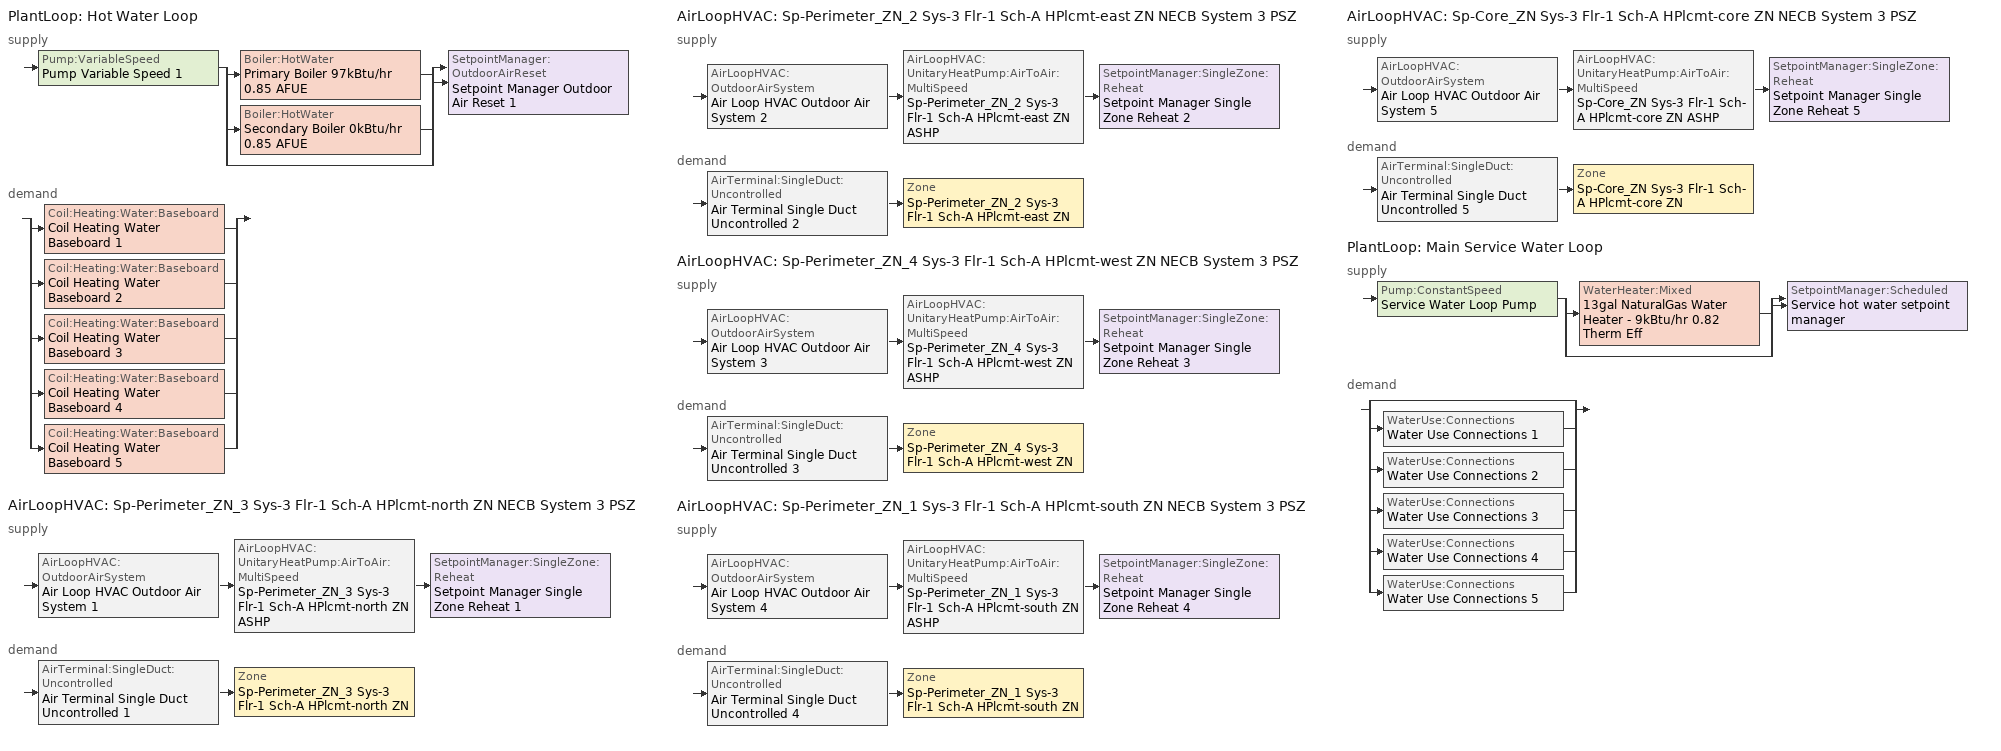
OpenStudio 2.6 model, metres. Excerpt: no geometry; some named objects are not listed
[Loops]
PlantLoop 'Hot Water Loop'
 supply: Pump:VariableSpeed 'Pump Variable Speed 1' > split
  | Boiler:HotWater 'Primary Boiler 97kBtu/hr 0.85 AFUE'
  | Boiler:HotWater 'Secondary Boiler 0kBtu/hr 0.85 AFUE'
  | bypass
  join > SetpointManager:OutdoorAirReset 'Setpoint Manager Outdoor Air Reset 1'
 demand: split
  | Coil:Heating:Water:Baseboard 'Coil Heating Water Baseboard 1'
  | Coil:Heating:Water:Baseboard 'Coil Heating Water Baseboard 2'
  | Coil:Heating:Water:Baseboard 'Coil Heating Water Baseboard 3'
  | Coil:Heating:Water:Baseboard 'Coil Heating Water Baseboard 4'
  | Coil:Heating:Water:Baseboard 'Coil Heating Water Baseboard 5'
AirLoopHVAC 'Sp-Perimeter_ZN_3 Sys-3 Flr-1 Sch-A HPlcmt-north ZN NECB System 3 PSZ'
 supply: AirLoopHVAC:OutdoorAirSystem 'Air Loop HVAC Outdoor Air System 1' > AirLoopHVAC:UnitaryHeatPump:AirToAir:MultiSpeed 'Sp-Perimeter_ZN_3 Sys-3 Flr-1 Sch-A HPlcmt-north ZN ASHP' > SetpointManager:SingleZone:Reheat 'Setpoint Manager Single Zone Reheat 1'
 demand: AirTerminal:SingleDuct:Uncontrolled 'Air Terminal Single Duct Uncontrolled 1' > Zone 'Sp-Perimeter_ZN_3 Sys-3 Flr-1 Sch-A HPlcmt-north ZN'
AirLoopHVAC 'Sp-Perimeter_ZN_2 Sys-3 Flr-1 Sch-A HPlcmt-east ZN NECB System 3 PSZ'
 supply: AirLoopHVAC:OutdoorAirSystem 'Air Loop HVAC Outdoor Air System 2' > AirLoopHVAC:UnitaryHeatPump:AirToAir:MultiSpeed 'Sp-Perimeter_ZN_2 Sys-3 Flr-1 Sch-A HPlcmt-east ZN ASHP' > SetpointManager:SingleZone:Reheat 'Setpoint Manager Single Zone Reheat 2'
 demand: AirTerminal:SingleDuct:Uncontrolled 'Air Terminal Single Duct Uncontrolled 2' > Zone 'Sp-Perimeter_ZN_2 Sys-3 Flr-1 Sch-A HPlcmt-east ZN'
AirLoopHVAC 'Sp-Perimeter_ZN_4 Sys-3 Flr-1 Sch-A HPlcmt-west ZN NECB System 3 PSZ'
 supply: AirLoopHVAC:OutdoorAirSystem 'Air Loop HVAC Outdoor Air System 3' > AirLoopHVAC:UnitaryHeatPump:AirToAir:MultiSpeed 'Sp-Perimeter_ZN_4 Sys-3 Flr-1 Sch-A HPlcmt-west ZN ASHP' > SetpointManager:SingleZone:Reheat 'Setpoint Manager Single Zone Reheat 3'
 demand: AirTerminal:SingleDuct:Uncontrolled 'Air Terminal Single Duct Uncontrolled 3' > Zone 'Sp-Perimeter_ZN_4 Sys-3 Flr-1 Sch-A HPlcmt-west ZN'
AirLoopHVAC 'Sp-Perimeter_ZN_1 Sys-3 Flr-1 Sch-A HPlcmt-south ZN NECB System 3 PSZ'
 supply: AirLoopHVAC:OutdoorAirSystem 'Air Loop HVAC Outdoor Air System 4' > AirLoopHVAC:UnitaryHeatPump:AirToAir:MultiSpeed 'Sp-Perimeter_ZN_1 Sys-3 Flr-1 Sch-A HPlcmt-south ZN ASHP' > SetpointManager:SingleZone:Reheat 'Setpoint Manager Single Zone Reheat 4'
 demand: AirTerminal:SingleDuct:Uncontrolled 'Air Terminal Single Duct Uncontrolled 4' > Zone 'Sp-Perimeter_ZN_1 Sys-3 Flr-1 Sch-A HPlcmt-south ZN'
AirLoopHVAC 'Sp-Core_ZN Sys-3 Flr-1 Sch-A HPlcmt-core ZN NECB System 3 PSZ'
 supply: AirLoopHVAC:OutdoorAirSystem 'Air Loop HVAC Outdoor Air System 5' > AirLoopHVAC:UnitaryHeatPump:AirToAir:MultiSpeed 'Sp-Core_ZN Sys-3 Flr-1 Sch-A HPlcmt-core ZN ASHP' > SetpointManager:SingleZone:Reheat 'Setpoint Manager Single Zone Reheat 5'
 demand: AirTerminal:SingleDuct:Uncontrolled 'Air Terminal Single Duct Uncontrolled 5' > Zone 'Sp-Core_ZN Sys-3 Flr-1 Sch-A HPlcmt-core ZN'
PlantLoop 'Main Service Water Loop'
 supply: Pump:ConstantSpeed 'Service Water Loop Pump' > split
  | WaterHeater:Mixed '13gal NaturalGas Water Heater - 9kBtu/hr 0.82 Therm Eff'
  | bypass
  join > SetpointManager:Scheduled 'Service hot water setpoint manager'
 demand: split
  | bypass
  | WaterUse:Connections 'Water Use Connections 1'
  | WaterUse:Connections 'Water Use Connections 2'
  | WaterUse:Connections 'Water Use Connections 3'
  | WaterUse:Connections 'Water Use Connections 4'
  | WaterUse:Connections 'Water Use Connections 5'
[Sizing:Zone] Zone Cooling Design Supply Air Temperature Input Method=SupplyAirTemperature; Zone Cooling Design Supply Air Temperature {C}=13; Zone Cooling Design Supply Air Temperature Difference {deltaC}=11.11; Zone Heating Design Supply Air Temperature Input Method=SupplyAirTemperature; Zone Heating Design Supply Air Temperature {C}=43; Zone Heating Design Supply Air Temperature Difference {deltaC}=11.11; Zone Cooling Design Supply Air Humidity Ratio {kg-H2O/kg-air}=0.0085; Zone Heating Design Supply Air Humidity Ratio {kg-H2O/kg-air}=0.008; Zone Heating Sizing Factor=1.3; Zone Cooling Sizing Factor=1.1; Cooling Design Air Flow Method=DesignDay; Heating Design Air Flow Method=DesignDay; Account for Dedicated Outdoor Air System=No; Dedicated Outdoor Air System Control Strategy=NeutralSupplyAir; Dedicated Outdoor Air Low Setpoint Temperature for Design {C}=autosize; Dedicated Outdoor Air High Setpoint Temperature for Design {C}=autosize
Sp-Perimeter_ZN_3 Sys-3 Flr-1 Sch-A HPlcmt-north ZN; Sp-Perimeter_ZN_2 Sys-3 Flr-1 Sch-A HPlcmt-east ZN; Sp-Perimeter_ZN_4 Sys-3 Flr-1 Sch-A HPlcmt-west ZN; Sp-Perimeter_ZN_1 Sys-3 Flr-1 Sch-A HPlcmt-south ZN; Sp-Core_ZN Sys-3 Flr-1 Sch-A HPlcmt-core ZN
[Zone equipment]
Sp-Perimeter_ZN_3 Sys-3 Flr-1 Sch-A HPlcmt-north ZN: Air Terminal Single Duct Uncontrolled 1, Zone HVAC Baseboard Convective Water 1
Sp-Perimeter_ZN_2 Sys-3 Flr-1 Sch-A HPlcmt-east ZN: Air Terminal Single Duct Uncontrolled 2, Zone HVAC Baseboard Convective Water 2
Sp-Perimeter_ZN_4 Sys-3 Flr-1 Sch-A HPlcmt-west ZN: Air Terminal Single Duct Uncontrolled 3, Zone HVAC Baseboard Convective Water 3
Sp-Perimeter_ZN_1 Sys-3 Flr-1 Sch-A HPlcmt-south ZN: Air Terminal Single Duct Uncontrolled 4, Zone HVAC Baseboard Convective Water 4
Sp-Core_ZN Sys-3 Flr-1 Sch-A HPlcmt-core ZN: Air Terminal Single Duct Uncontrolled 5, Zone HVAC Baseboard Convective Water 5
[PlantLoop] Glycol Concentration=0; Plant Loop Volume {m3}=Autocalculate; Load Distribution Scheme=Optimal
Name | Fluid Type | Maximum Loop Temperature {C} | Minimum Loop Temperature {C}
Hot Water Loop | Water
Main Service Water Loop |  | 60 | 10
[Sizing:Plant] Loop Type=Heating; Sizing Option=NonCoincident; Zone Timesteps in Averaging Window=1; Coincident Sizing Factor Mode=None
Name | Design Loop Exit Temperature {C} | Loop Design Temperature Difference {deltaC}
Hot Water Loop | 82 | 16
Main Service Water Loop | 60 | 5
[Pump:VariableSpeed]
Pump Variable Speed 1: Motor Efficiency=0.855; Pump Control Type=Intermittent; Skin Loss Radiative Fraction=0.5; Design Power Sizing Method=PowerPerFlowPerPressure; Design Electric Power per Unit Flow Rate {W/(m3/s)}=348701.1; Design Shaft Power per Unit Flow Rate per Unit Head {W-s/m3-Pa}=1.28205; Design Minimum Flow Rate Fraction=0
[Boiler:HotWater] Fuel Type=NaturalGas; Nominal Thermal Efficiency=0.85; Normalized Boiler Efficiency Curve=BOILER-EFFFPLR-NECB2011; Water Outlet Upper Temperature Limit {C}=99; Boiler Flow Mode=ConstantFlow; Parasitic Electric Load {W}=0; Sizing Factor=1
Name | Nominal Capacity {W}
Primary Boiler 97kBtu/hr 0.85 AFUE | 28375
Secondary Boiler 0kBtu/hr 0.85 AFUE | 0.001
[SetpointManager:OutdoorAirReset]
Setpoint Manager Outdoor Air Reset 1: Control Variable=Temperature; Setpoint at Outdoor Low Temperature {C}=82; Outdoor Low Temperature {C}=-16; Setpoint at Outdoor High Temperature {C}=60; Outdoor High Temperature {C}=0
[AirLoopHVAC] Design Supply Air Flow Rate {m3/s}=AutoSize
Name | Availability Schedule
Sp-Perimeter_ZN_3 Sys-3 Flr-1 Sch-A HPlcmt-north ZN NECB System 3 PSZ; Sp-Core_ZN Sys-3 Flr-1 Sch-A HPlcmt-core ZN NECB System 3 PSZ | Always On Discrete
Sp-Perimeter_ZN_2 Sys-3 Flr-1 Sch-A HPlcmt-east ZN NECB System 3 PSZ | Sp-Perimeter_ZN_2 Sys-3 Flr-1 Sch-A HPlcmt-east ZN NECB System 3 PSZ Occ Sch
Sp-Perimeter_ZN_4 Sys-3 Flr-1 Sch-A HPlcmt-west ZN NECB System 3 PSZ | Sp-Perimeter_ZN_4 Sys-3 Flr-1 Sch-A HPlcmt-west ZN NECB System 3 PSZ Occ Sch
Sp-Perimeter_ZN_1 Sys-3 Flr-1 Sch-A HPlcmt-south ZN NECB System 3 PSZ | Sp-Perimeter_ZN_1 Sys-3 Flr-1 Sch-A HPlcmt-south ZN NECB System 3 PSZ Occ Sch
[Sizing:System] Type of Load to Size On=Sensible; Design Outdoor Air Flow Rate {m3/s}=Autosize; Minimum System Air Flow Ratio=1; Preheat Design Temperature {C}=7; Preheat Design Humidity Ratio {kg-H2O/kg-Air}=0.008; Precool Design Temperature {C}=13; Precool Design Humidity Ratio {kg-H2O/kg-Air}=0.008; Central Cooling Design Supply Air Temperature {C}=13; Central Heating Design Supply Air Temperature {C}=43; Sizing Option=NonCoincident; 100% Outdoor Air in Cooling=No; 100% Outdoor Air in Heating=No; Central Cooling Design Supply Air Humidity Ratio {kg-H2O/kg-Air}=0.0085; Central Heating Design Supply Air Humidity Ratio {kg-H2O/kg-Air}=0.008; Cooling Design Air Flow Method=DesignDay; Cooling Design Air Flow Rate {m3/s}=0; Heating Design Air Flow Method=DesignDay; Heating Design Air Flow Rate {m3/s}=0; System Outdoor Air Method=ZoneSum; Zone Maximum Outdoor Air Fraction=1; Cooling Supply Air Flow Rate Per Floor Area {m3/s-m2}=0.00996765; Cooling Fraction of Autosized Cooling Supply Air Flow Rate=1; Cooling Supply Air Flow Rate Per Unit Cooling Capacity {m3/s-W}=3.94755e-05; Heating Supply Air Flow Rate Per Floor Area {m3/s-m2}=0.00996765; Heating Fraction of Autosized Heating Supply Air Flow Rate=1; Heating Fraction of Autosized Cooling Supply Air Flow Rate=1; Heating Supply Air Flow Rate Per Unit Heating Capacity {m3/s-W}=3.15882e-05; Cooling Design Capacity Method=CoolingDesignCapacity; Cooling Design Capacity {W}=autosize; Cooling Design Capacity Per Floor Area {W/m2}=234.7; Fraction of Autosized Cooling Design Capacity=1; Heating Design Capacity Method=HeatingDesignCapacity; Heating Design Capacity {W}=autosize; Heating Design Capacity Per Floor Area {W/m2}=157; Fraction of Autosized Heating Design Capacity=1; Central Cooling Capacity Control Method=OnOff
Sp-Perimeter_ZN_3 Sys-3 Flr-1 Sch-A HPlcmt-north ZN NECB System 3 PSZ; Sp-Perimeter_ZN_2 Sys-3 Flr-1 Sch-A HPlcmt-east ZN NECB System 3 PSZ; Sp-Perimeter_ZN_4 Sys-3 Flr-1 Sch-A HPlcmt-west ZN NECB System 3 PSZ; Sp-Perimeter_ZN_1 Sys-3 Flr-1 Sch-A HPlcmt-south ZN NECB System 3 PSZ; Sp-Core_ZN Sys-3 Flr-1 Sch-A HPlcmt-core ZN NECB System 3 PSZ
[Fan:ConstantVolume] Availability Schedule=Always On Discrete; Fan Efficiency=0.39975; Pressure Rise {Pa}=640; Maximum Flow Rate {m3/s}=AutoSize; Motor Efficiency=0.615
Fan Constant Volume 1; Fan Constant Volume 2; Fan Constant Volume 3; Fan Constant Volume 4; Fan Constant Volume 5
[Coil:Cooling:DX:MultiSpeed] Condenser Type=AirCooled; Apply Part Load Fraction to Speeds Greater than 1=Yes; Crankcase Heater Capacity {W}=0; Maximum Outdoor Dry-Bulb Temperature for Crankcase Heater Operation {C}=10; Basin Heater Capacity {W/K}=0; Basin Heater Setpoint Temperature {C}=2; Fuel Type=Electricity
Name | Stage 1 | Stage 2 | Stage 3 | Stage 4
Coil Cooling DX Multi Speed 1 18kBtu/hr 14.0SEER | Coil Cooling DX Multi Speed Stage Data 1 | Coil Cooling DX Multi Speed Stage Data 2 | Coil Cooling DX Multi Speed Stage Data 3 | Coil Cooling DX Multi Speed Stage Data 4
Coil Cooling DX Multi Speed 2 29kBtu/hr 14.0SEER | Coil Cooling DX Multi Speed Stage Data 5 | Coil Cooling DX Multi Speed Stage Data 6 | Coil Cooling DX Multi Speed Stage Data 7 | Coil Cooling DX Multi Speed Stage Data 8
Coil Cooling DX Multi Speed 3 32kBtu/hr 14.0SEER | Coil Cooling DX Multi Speed Stage Data 9 | Coil Cooling DX Multi Speed Stage Data 10 | Coil Cooling DX Multi Speed Stage Data 11 | Coil Cooling DX Multi Speed Stage Data 12
Coil Cooling DX Multi Speed 4 32kBtu/hr 14.0SEER | Coil Cooling DX Multi Speed Stage Data 13 | Coil Cooling DX Multi Speed Stage Data 14 | Coil Cooling DX Multi Speed Stage Data 15 | Coil Cooling DX Multi Speed Stage Data 16
Coil Cooling DX Multi Speed 5 19kBtu/hr 14.0SEER | Coil Cooling DX Multi Speed Stage Data 17 | Coil Cooling DX Multi Speed Stage Data 18 | Coil Cooling DX Multi Speed Stage Data 19 | Coil Cooling DX Multi Speed Stage Data 20
[Coil:Cooling:DX:MultiSpeed:StageData] Gross Rated Sensible Heat Ratio=autosize; Gross Rated Cooling COP {W/W}=3.8248; Rated Evaporator Fan Power Per Volume Flow Rate {W/(m3/s)}=773.3; Total Cooling Capacity Function of Temperature Curve=DXCOOL-NECB2011-REF-CAPFT; Total Cooling Capacity Function of Flow Fraction Curve=DXCOOL-NECB2011-REF-CAPFFLOW; Energy Input Ratio Function of Temperature Curve=DXCOOL-NECB2011-REF-COOLEIRFT; Energy Input Ratio Function of Flow Fraction Curve=DXCOOL-NECB2011-REF-COOLEIRFFLOW; Part Load Fraction Correlation Curve=DXCOOL-NECB2011-REF-COOLPLFFPLR; Nominal Time for Condensate Removal to Begin {s}=0; Ratio of Initial Moisture Evaporation Rate and Steady State Latent Capacity=0; Maximum Cycling Rate {cycles/hr}=0; Latent Capacity Time Constant {s}=0; Rated Waste Heat Fraction of Power Input=0.5; Evaporative Condenser Effectiveness=0.9; Evaporative Condenser Air Flow Rate {m3/s}=autosize; Rated Evaporative Condenser Pump Power Consumption {W}=autosize
Name | Gross Rated Total Cooling Capacity {W} | Rated Air Flow Rate {m3/s} | Waste Heat Function of Temperature Curve
Coil Cooling DX Multi Speed Stage Data 1 | 2641.77 | 0.159589 | Curve Biquadratic 3
Coil Cooling DX Multi Speed Stage Data 2 | 5283.54 | 0.319179 | Curve Biquadratic 6
Coil Cooling DX Multi Speed Stage Data 3 | 5283.64 | 0.319185 | Curve Biquadratic 9
Coil Cooling DX Multi Speed Stage Data 4 | 5283.74 | 0.319191 | Curve Biquadratic 12
Coil Cooling DX Multi Speed Stage Data 5 | 4258.65 | 0.257265 | Curve Biquadratic 15
Coil Cooling DX Multi Speed Stage Data 6 | 8517.3 | 0.51453 | Curve Biquadratic 18
Coil Cooling DX Multi Speed Stage Data 7 | 8517.4 | 0.514536 | Curve Biquadratic 21
Coil Cooling DX Multi Speed Stage Data 8 | 8517.5 | 0.514542 | Curve Biquadratic 24
Coil Cooling DX Multi Speed Stage Data 9 | 4699.38 | 0.283889 | Curve Biquadratic 27
Coil Cooling DX Multi Speed Stage Data 10 | 9398.75 | 0.567779 | Curve Biquadratic 30
Coil Cooling DX Multi Speed Stage Data 11 | 9398.85 | 0.567785 | Curve Biquadratic 33
Coil Cooling DX Multi Speed Stage Data 12 | 9398.95 | 0.567791 | Curve Biquadratic 36
Coil Cooling DX Multi Speed Stage Data 13 | 4751.63 | 0.287046 | Curve Biquadratic 39
Coil Cooling DX Multi Speed Stage Data 14 | 9503.26 | 0.574092 | Curve Biquadratic 42
Coil Cooling DX Multi Speed Stage Data 15 | 9503.36 | 0.574098 | Curve Biquadratic 45
Coil Cooling DX Multi Speed Stage Data 16 | 9503.46 | 0.574104 | Curve Biquadratic 48
Coil Cooling DX Multi Speed Stage Data 17 | 2735.26 | 0.165237 | Curve Biquadratic 51
Coil Cooling DX Multi Speed Stage Data 18 | 5470.53 | 0.330475 | Curve Biquadratic 54
Coil Cooling DX Multi Speed Stage Data 19 | 5470.63 | 0.330481 | Curve Biquadratic 57
Coil Cooling DX Multi Speed Stage Data 20 | 5470.73 | 0.330487 | Curve Biquadratic 60
[Coil:Heating:Gas:MultiStage] Part Load Fraction Correlation Curve=FURNACE-EFFPLR-NECB2011
Name | Stage 1 | Stage 2 | Stage 3 | Stage 4
Coil Heating Gas Multi Stage 1 33kBtu/hr 0.924 AFUE | Coil Heating Gas Multi Stage Stage Data 1 | Coil Heating Gas Multi Stage Stage Data 2 | Coil Heating Gas Multi Stage Stage Data 3 | Coil Heating Gas Multi Stage Stage Data 4
Coil Heating Gas Multi Stage 2 45kBtu/hr 0.924 AFUE | Coil Heating Gas Multi Stage Stage Data 5 | Coil Heating Gas Multi Stage Stage Data 6 | Coil Heating Gas Multi Stage Stage Data 7 | Coil Heating Gas Multi Stage Stage Data 8
Coil Heating Gas Multi Stage 3 49kBtu/hr 0.924 AFUE | Coil Heating Gas Multi Stage Stage Data 9 | Coil Heating Gas Multi Stage Stage Data 10 | Coil Heating Gas Multi Stage Stage Data 11 | Coil Heating Gas Multi Stage Stage Data 12
Coil Heating Gas Multi Stage 4 53kBtu/hr 0.924 AFUE | Coil Heating Gas Multi Stage Stage Data 13 | Coil Heating Gas Multi Stage Stage Data 14 | Coil Heating Gas Multi Stage Stage Data 15 | Coil Heating Gas Multi Stage Stage Data 16
Coil Heating Gas Multi Stage 5 37kBtu/hr 0.924 AFUE | Coil Heating Gas Multi Stage Stage Data 17 | Coil Heating Gas Multi Stage Stage Data 18 | Coil Heating Gas Multi Stage Stage Data 19 | Coil Heating Gas Multi Stage Stage Data 20
[Coil:Heating:Gas:MultiStage:StageData] Gas Burner Efficiency {W/W}=0.924; Parasitic Electric Load {W}=0
Name | Nominal Capacity {W}
Coil Heating Gas Multi Stage Stage Data 1 | 4890.58
Coil Heating Gas Multi Stage Stage Data 2 | 9781.15
Coil Heating Gas Multi Stage Stage Data 3 | 9781.25
Coil Heating Gas Multi Stage Stage Data 4 | 9781.35
Coil Heating Gas Multi Stage Stage Data 5 | 6548.27
Coil Heating Gas Multi Stage Stage Data 6 | 13096.5
Coil Heating Gas Multi Stage Stage Data 7 | 13096.6
Coil Heating Gas Multi Stage Stage Data 8 | 13096.7
Coil Heating Gas Multi Stage Stage Data 9 | 7145.5
Coil Heating Gas Multi Stage Stage Data 10 | 14291
Coil Heating Gas Multi Stage Stage Data 11 | 14291.1
Coil Heating Gas Multi Stage Stage Data 12 | 14291.2
Coil Heating Gas Multi Stage Stage Data 13 | 7749.12
Coil Heating Gas Multi Stage Stage Data 14 | 15498.2
Coil Heating Gas Multi Stage Stage Data 15 | 15498.3
Coil Heating Gas Multi Stage Stage Data 16 | 15498.4
Coil Heating Gas Multi Stage Stage Data 17 | 5442.99
Coil Heating Gas Multi Stage Stage Data 18 | 10886
Coil Heating Gas Multi Stage Stage Data 19 | 10886.1
Coil Heating Gas Multi Stage Stage Data 20 | 10886.2
[Coil:Heating:Gas] Availability Schedule=Always On Discrete; Gas Burner Efficiency=0.924; Nominal Capacity {W}=0.001; Parasitic Electric Load {W}=0; Part Load Fraction Correlation Curve=FURNACE-EFFPLR-NECB2011; Parasitic Gas Load {W}=0
Coil Heating Gas 1; Coil Heating Gas 2; Coil Heating Gas 3; Coil Heating Gas 4; Coil Heating Gas 5
[Controller:OutdoorAir] Minimum Outdoor Air Flow Rate {m3/s}=autosize; Maximum Outdoor Air Flow Rate {m3/s}=Autosize; Economizer Control Type=NoEconomizer; Economizer Control Action Type=ModulateFlow; Economizer Maximum Limit Dry-Bulb Temperature {C}=28; Economizer Maximum Limit Enthalpy {J/kg}=64000; Economizer Minimum Limit Dry-Bulb Temperature {C}=-100; Lockout Type=NoLockout; Minimum Limit Type=FixedMinimum; High Humidity Control=No; Heat Recovery Bypass Control Type=BypassWhenWithinEconomizerLimits
Name | Minimum Outdoor Air Schedule | Controller Mechanical Ventilation
Controller Outdoor Air 1 | Always On Discrete | Controller Mechanical Ventilation 1
Controller Outdoor Air 2 | Sp-Perimeter_ZN_2 Sys-3 Flr-1 Sch-A HPlcmt-east ZN NECB System 3 PSZ Occ Sch | Controller Mechanical Ventilation 2
Controller Outdoor Air 3 | Sp-Perimeter_ZN_4 Sys-3 Flr-1 Sch-A HPlcmt-west ZN NECB System 3 PSZ Occ Sch | Controller Mechanical Ventilation 3
Controller Outdoor Air 4 | Sp-Perimeter_ZN_1 Sys-3 Flr-1 Sch-A HPlcmt-south ZN NECB System 3 PSZ Occ Sch | Controller Mechanical Ventilation 4
Controller Outdoor Air 5 | Always On Discrete | Controller Mechanical Ventilation 5
[Controller:MechanicalVentilation] Availability Schedule=Always On Discrete; System Outdoor Air Method=ZoneSum
Controller Mechanical Ventilation 1; Controller Mechanical Ventilation 2; Controller Mechanical Ventilation 3; Controller Mechanical Ventilation 4; Controller Mechanical Ventilation 5
[AirLoopHVAC:OutdoorAirSystem]
Name | Controller
Air Loop HVAC Outdoor Air System 1 | Controller Outdoor Air 1
Air Loop HVAC Outdoor Air System 2 | Controller Outdoor Air 2
Air Loop HVAC Outdoor Air System 3 | Controller Outdoor Air 3
Air Loop HVAC Outdoor Air System 4 | Controller Outdoor Air 4
Air Loop HVAC Outdoor Air System 5 | Controller Outdoor Air 5
[AirLoopHVAC:UnitaryHeatPump:AirToAir:MultiSpeed] Supply Air Fan Placement=DrawThrough; Supply Air Fan Operating Mode Schedule=Always On Discrete; Minimum Outdoor Dry-Bulb Temperature for Compressor Operation {C}=-10; Maximum Supply Air Temperature from Supplemental Heater {C}=autosize; Maximum Outdoor Dry-Bulb Temperature for Supplemental Heater Operation {C}=21; Auxiliary On-Cycle Electric Power {W}=0; Auxiliary Off-Cycle Electric Power {W}=0; Design Heat Recovery Water Flow Rate {m3/s}=0; Maximum Temperature for Heat Recovery {C}=80; Supply Air Flow Rate When No Cooling or Heating is Needed {m3/s}=autosize; Number of Speeds for Heating=4; Number of Speeds for Cooling=4; Speed 1 Supply Air Flow Rate During Heating Operation {m3/s}=autosize; Speed 2 Supply Air Flow Rate During Heating Operation {m3/s}=autosize; Speed 3 Supply Air Flow Rate During Heating Operation {m3/s}=autosize; Speed 4 Supply Air Flow Rate During Heating Operation {m3/s}=autosize; Speed 1 Supply Air Flow Rate During Cooling Operation {m3/s}=autosize; Speed 2 Supply Air Flow Rate During Cooling Operation {m3/s}=autosize; Speed 3 Supply Air Flow Rate During Cooling Operation {m3/s}=autosize; Speed 4 Supply Air Flow Rate During Cooling Operation {m3/s}=autosize
Name | Controlling Zone or Thermostat Location | Supply Air Fan | Heating Coil | Cooling Coil | Supplemental Heating Coil
Sp-Perimeter_ZN_3 Sys-3 Flr-1 Sch-A HPlcmt-north ZN ASHP | Sp-Perimeter_ZN_3 Sys-3 Flr-1 Sch-A HPlcmt-north ZN | Fan Constant Volume 1 | Coil Heating Gas Multi Stage 1 33kBtu/hr 0.924 AFUE | Coil Cooling DX Multi Speed 1 18kBtu/hr 14.0SEER | Coil Heating Gas 1
Sp-Perimeter_ZN_2 Sys-3 Flr-1 Sch-A HPlcmt-east ZN ASHP | Sp-Perimeter_ZN_2 Sys-3 Flr-1 Sch-A HPlcmt-east ZN | Fan Constant Volume 2 | Coil Heating Gas Multi Stage 2 45kBtu/hr 0.924 AFUE | Coil Cooling DX Multi Speed 2 29kBtu/hr 14.0SEER | Coil Heating Gas 2
Sp-Perimeter_ZN_4 Sys-3 Flr-1 Sch-A HPlcmt-west ZN ASHP | Sp-Perimeter_ZN_4 Sys-3 Flr-1 Sch-A HPlcmt-west ZN | Fan Constant Volume 3 | Coil Heating Gas Multi Stage 3 49kBtu/hr 0.924 AFUE | Coil Cooling DX Multi Speed 3 32kBtu/hr 14.0SEER | Coil Heating Gas 3
Sp-Perimeter_ZN_1 Sys-3 Flr-1 Sch-A HPlcmt-south ZN ASHP | Sp-Perimeter_ZN_1 Sys-3 Flr-1 Sch-A HPlcmt-south ZN | Fan Constant Volume 4 | Coil Heating Gas Multi Stage 4 53kBtu/hr 0.924 AFUE | Coil Cooling DX Multi Speed 4 32kBtu/hr 14.0SEER | Coil Heating Gas 4
Sp-Core_ZN Sys-3 Flr-1 Sch-A HPlcmt-core ZN ASHP | Sp-Core_ZN Sys-3 Flr-1 Sch-A HPlcmt-core ZN | Fan Constant Volume 5 | Coil Heating Gas Multi Stage 5 37kBtu/hr 0.924 AFUE | Coil Cooling DX Multi Speed 5 19kBtu/hr 14.0SEER | Coil Heating Gas 5
[SetpointManager:SingleZone:Reheat] Minimum Supply Air Temperature {C}=13; Maximum Supply Air Temperature {C}=43
Name | Control Zone
Setpoint Manager Single Zone Reheat 1 | Sp-Perimeter_ZN_3 Sys-3 Flr-1 Sch-A HPlcmt-north ZN
Setpoint Manager Single Zone Reheat 2 | Sp-Perimeter_ZN_2 Sys-3 Flr-1 Sch-A HPlcmt-east ZN
Setpoint Manager Single Zone Reheat 3 | Sp-Perimeter_ZN_4 Sys-3 Flr-1 Sch-A HPlcmt-west ZN
Setpoint Manager Single Zone Reheat 4 | Sp-Perimeter_ZN_1 Sys-3 Flr-1 Sch-A HPlcmt-south ZN
Setpoint Manager Single Zone Reheat 5 | Sp-Core_ZN Sys-3 Flr-1 Sch-A HPlcmt-core ZN
[AirTerminal:SingleDuct:Uncontrolled] Availability Schedule=Always On Discrete; Maximum Air Flow Rate {m3/s}=AutoSize
Air Terminal Single Duct Uncontrolled 1; Air Terminal Single Duct Uncontrolled 2; Air Terminal Single Duct Uncontrolled 3; Air Terminal Single Duct Uncontrolled 4; Air Terminal Single Duct Uncontrolled 5
[Coil:Heating:Water:Baseboard] Heating Design Capacity Method=HeatingDesignCapacity; Heating Design Capacity {W}=autosize; Heating Design Capacity Per Floor Area {W/m2}=0; Fraction of Autosized Heating Design Capacity=0.8
Coil Heating Water Baseboard 1; Coil Heating Water Baseboard 2; Coil Heating Water Baseboard 3; Coil Heating Water Baseboard 4; Coil Heating Water Baseboard 5
[ZoneHVAC:Baseboard:Convective:Water] Availability Schedule=Always On Discrete
Name | Heating Coil
Zone HVAC Baseboard Convective Water 1 | Coil Heating Water Baseboard 1
Zone HVAC Baseboard Convective Water 2 | Coil Heating Water Baseboard 2
Zone HVAC Baseboard Convective Water 3 | Coil Heating Water Baseboard 3
Zone HVAC Baseboard Convective Water 4 | Coil Heating Water Baseboard 4
Zone HVAC Baseboard Convective Water 5 | Coil Heating Water Baseboard 5
[SetpointManager:Scheduled]
Service hot water setpoint manager: Control Variable=Temperature; Schedule=Service Water Loop Temp - 140F
[Pump:ConstantSpeed]
Service Water Loop Pump: Rated Flow Rate {m3/s}=autosize; Rated Pump Head {Pa}=41.5397; Rated Power Consumption {W}=autosize; Motor Efficiency=0.7; Fraction of Motor Inefficiencies to Fluid Stream=0; Pump Control Type=Intermittent; Design Power Sizing Method=PowerPerFlowPerPressure; Design Electric Power per Unit Flow Rate {W/(m3/s)}=348701.1; Design Shaft Power per Unit Flow Rate per Unit Head {W-s/m3-Pa}=1.28205
[WaterHeater:Mixed]
13gal NaturalGas Water Heater - 9kBtu/hr 0.82 Therm Eff: Tank Volume {m3}=0.048999; Setpoint Temperature Schedule=Service Water Loop Temp - 140F; Deadband Temperature Difference {deltaC}=2; Maximum Temperature Limit {C}=82.2222; Heater Control Type=Cycle; Heater Maximum Capacity {W}=2560.2; Heater Fuel Type=NaturalGas; Heater Thermal Efficiency=0.82; Part Load Factor Curve=SWH-EFFFPLR-NECB2011; Off Cycle Parasitic Fuel Consumption Rate {W}=20; Off Cycle Parasitic Fuel Type=NaturalGas; Off Cycle Parasitic Heat Fraction to Tank=0.8; On Cycle Parasitic Fuel Type=NaturalGas; On Cycle Parasitic Heat Fraction to Tank=0; Ambient Temperature Indicator=Schedule; Ambient Temperature Schedule=Water Heater Ambient Temp Schedule - 70F; Off Cycle Loss Coefficient to Ambient Temperature {W/K}=0.511045; On Cycle Loss Coefficient to Ambient Temperature {W/K}=0.511045; Use Side Effectiveness=1; Source Side Effectiveness=1; Use Side Design Flow Rate {m3/s}=autosize; Source Side Design Flow Rate {m3/s}=autosize; Indirect Water Heating Recovery Time {hr}=1.5; Source Side Flow Control Mode=IndirectHeatPrimarySetpoint
[WaterUse:Connections]
Name | Water Use Equipment Name 1
Water Use Connections 1 | Core_zn Service Water Use 0.06gal/min
Water Use Connections 2 | Perimeter_zn_1 Service Water Use 0.04gal/min
Water Use Connections 3 | Perimeter_zn_2 Service Water Use 0.03gal/min
Water Use Connections 4 | Perimeter_zn_3 Service Water Use 0.04gal/min
Water Use Connections 5 | Perimeter_zn_4 Service Water Use 0.03gal/min
[WaterUse:Equipment:Definition]
Name | Peak Flow Rate {m3/s} | Target Temperature Schedule | Sensible Fraction Schedule | Latent Fraction Schedule
Core_zn Service Water Use Def 0.06gal/min | 3.62272e-06 | Schedule Ruleset 5 | Schedule Ruleset 3 | Schedule Ruleset 4
Perimeter_zn_1 Service Water Use Def 0.04gal/min | 2.74626e-06 | Schedule Ruleset 8 | Schedule Ruleset 6 | Schedule Ruleset 7
Perimeter_zn_2 Service Water Use Def 0.03gal/min | 1.62912e-06 | Schedule Ruleset 11 | Schedule Ruleset 9 | Schedule Ruleset 10
Perimeter_zn_3 Service Water Use Def 0.04gal/min | 2.74626e-06 | Schedule Ruleset 14 | Schedule Ruleset 12 | Schedule Ruleset 13
Perimeter_zn_4 Service Water Use Def 0.03gal/min | 1.62912e-06 | Schedule Ruleset 17 | Schedule Ruleset 15 | Schedule Ruleset 16
[WaterUse:Equipment] Flow Rate Fraction Schedule=NECB-A-Service Water Heating
Name | Water Use Equipment Definition | Space
Core_zn Service Water Use 0.06gal/min | Core_zn Service Water Use Def 0.06gal/min | Core_ZN
Perimeter_zn_1 Service Water Use 0.04gal/min | Perimeter_zn_1 Service Water Use Def 0.04gal/min | Perimeter_ZN_1
Perimeter_zn_2 Service Water Use 0.03gal/min | Perimeter_zn_2 Service Water Use Def 0.03gal/min | Perimeter_ZN_2
Perimeter_zn_3 Service Water Use 0.04gal/min | Perimeter_zn_3 Service Water Use Def 0.04gal/min | Perimeter_ZN_3
Perimeter_zn_4 Service Water Use 0.03gal/min | Perimeter_zn_4 Service Water Use Def 0.03gal/min | Perimeter_ZN_4
[Schedule:Ruleset]
Service Water Loop Temp - 140F: Default Day Schedule=Service Water Loop Temp - 140F Default
Water Heater Ambient Temp Schedule - 70F: Default Day Schedule=Water Heater Ambient Temp Schedule - 70F Default
Schedule Ruleset 3: Default Day Schedule=Schedule Day 5
Schedule Ruleset 4: Default Day Schedule=Schedule Day 6
Schedule Ruleset 5: Default Day Schedule=Schedule Day 7
NECB-A-Service Water Heating: Default Day Schedule=NECB-A-Service Water Heating Default
Schedule Ruleset 6: Default Day Schedule=Schedule Day 8
Schedule Ruleset 7: Default Day Schedule=Schedule Day 9
Schedule Ruleset 8: Default Day Schedule=Schedule Day 10
Schedule Ruleset 9: Default Day Schedule=Schedule Day 11
Schedule Ruleset 10: Default Day Schedule=Schedule Day 12
Schedule Ruleset 11: Default Day Schedule=Schedule Day 13
Schedule Ruleset 12: Default Day Schedule=Schedule Day 14
Schedule Ruleset 13: Default Day Schedule=Schedule Day 15
Schedule Ruleset 14: Default Day Schedule=Schedule Day 16
Schedule Ruleset 15: Default Day Schedule=Schedule Day 17
Schedule Ruleset 16: Default Day Schedule=Schedule Day 18
Schedule Ruleset 17: Default Day Schedule=Schedule Day 19
Sp-Perimeter_ZN_1 Sys-3 Flr-1 Sch-A HPlcmt-south ZN NECB System 3 PSZ Occ Sch: Default Day Schedule=Sp-Perimeter_ZN_1 Sys-3 Flr-1 Sch-A HPlcmt-south ZN NECB System 3 PSZ Occ Sch Default; Summer Design Day Schedule=Sp-Perimeter_ZN_1 Sys-3 Flr-1 Sch-A HPlcmt-south ZN NECB System 3 PSZ Occ Sch Summer Design Day; Winter Design Day Schedule=Sp-Perimeter_ZN_1 Sys-3 Flr-1 Sch-A HPlcmt-south ZN NECB System 3 PSZ Occ Sch Winter Design Day
Sp-Perimeter_ZN_2 Sys-3 Flr-1 Sch-A HPlcmt-east ZN NECB System 3 PSZ Occ Sch: Default Day Schedule=Sp-Perimeter_ZN_2 Sys-3 Flr-1 Sch-A HPlcmt-east ZN NECB System 3 PSZ Occ Sch Default; Summer Design Day Schedule=Sp-Perimeter_ZN_2 Sys-3 Flr-1 Sch-A HPlcmt-east ZN NECB System 3 PSZ Occ Sch Summer Design Day; Winter Design Day Schedule=Sp-Perimeter_ZN_2 Sys-3 Flr-1 Sch-A HPlcmt-east ZN NECB System 3 PSZ Occ Sch Winter Design Day
Sp-Perimeter_ZN_4 Sys-3 Flr-1 Sch-A HPlcmt-west ZN NECB System 3 PSZ Occ Sch: Default Day Schedule=Sp-Perimeter_ZN_4 Sys-3 Flr-1 Sch-A HPlcmt-west ZN NECB System 3 PSZ Occ Sch Default; Summer Design Day Schedule=Sp-Perimeter_ZN_4 Sys-3 Flr-1 Sch-A HPlcmt-west ZN NECB System 3 PSZ Occ Sch Summer Design Day; Winter Design Day Schedule=Sp-Perimeter_ZN_4 Sys-3 Flr-1 Sch-A HPlcmt-west ZN NECB System 3 PSZ Occ Sch Winter Design Day
[Schedule:Day]
Service Water Loop Temp - 140F Default; Schedule Day 7; Schedule Day 10; Schedule Day 13; Schedule Day 16; Schedule Day 19: 24, 0, 60
Water Heater Ambient Temp Schedule - 70F Default: 24, 0, 21.1111
Schedule Day 5; Schedule Day 8; Schedule Day 11; Schedule Day 14; Schedule Day 17: 24, 0, 0.2
Schedule Day 6; NECB-A-Service Water Heating Sat Day; NECB-A-Service Water Heating Sun|Hol Day; Schedule Day 9; Schedule Day 12; Schedule Day 15; Schedule Day 18: 24, 0, 0.05
NECB-A-Service Water Heating Default; NECB-A-Service Water Heating Default|Wkdy Day: 7, 0, 0.05, 8, 0, 0.1, 10, 0, 0.5, 16, 0, 0.9, 17, 0, 0.7, 18, 0, 0.5, 19, 0, 0.3, 22, 0, 0.2, 24, 0, 0.05
Sp-Perimeter_ZN_1 Sys-3 Flr-1 Sch-A HPlcmt-south ZN NECB System 3 PSZ Occ Sch Default; Sp-Perimeter_ZN_1 Sys-3 Flr-1 Sch-A HPlcmt-south ZN NECB System 3 PSZ Occ Sch Winter Design Day; Sp-Perimeter_ZN_1 Sys-3 Flr-1 Sch-A HPlcmt-south ZN NECB System 3 PSZ Occ Sch Summer Design Day; Sp-Perimeter_ZN_2 Sys-3 Flr-1 Sch-A HPlcmt-east ZN NECB System 3 PSZ Occ Sch Default; Sp-Perimeter_ZN_2 Sys-3 Flr-1 Sch-A HPlcmt-east ZN NECB System 3 PSZ Occ Sch Winter Design Day; Sp-Perimeter_ZN_2 Sys-3 Flr-1 Sch-A HPlcmt-east ZN NECB System 3 PSZ Occ Sch Summer Design Day; Sp-Perimeter_ZN_4 Sys-3 Flr-1 Sch-A HPlcmt-west ZN NECB System 3 PSZ Occ Sch Default; Sp-Perimeter_ZN_4 Sys-3 Flr-1 Sch-A HPlcmt-west ZN NECB System 3 PSZ Occ Sch Winter Design Day; Sp-Perimeter_ZN_4 Sys-3 Flr-1 Sch-A HPlcmt-west ZN NECB System 3 PSZ Occ Sch Summer Design Day: 24, 0, 1
Sp-Perimeter_ZN_1 Sys-3 Flr-1 Sch-A HPlcmt-south ZN NECB System 3 PSZ Occ Sch Monday; Sp-Perimeter_ZN_1 Sys-3 Flr-1 Sch-A HPlcmt-south ZN NECB System 3 PSZ Occ Sch Tuesday; Sp-Perimeter_ZN_1 Sys-3 Flr-1 Sch-A HPlcmt-south ZN NECB System 3 PSZ Occ Sch Wednesday; Sp-Perimeter_ZN_1 Sys-3 Flr-1 Sch-A HPlcmt-south ZN NECB System 3 PSZ Occ Sch Thursday; Sp-Perimeter_ZN_1 Sys-3 Flr-1 Sch-A HPlcmt-south ZN NECB System 3 PSZ Occ Sch Friday; Sp-Perimeter_ZN_2 Sys-3 Flr-1 Sch-A HPlcmt-east ZN NECB System 3 PSZ Occ Sch Monday; Sp-Perimeter_ZN_2 Sys-3 Flr-1 Sch-A HPlcmt-east ZN NECB System 3 PSZ Occ Sch Tuesday; Sp-Perimeter_ZN_2 Sys-3 Flr-1 Sch-A HPlcmt-east ZN NECB System 3 PSZ Occ Sch Wednesday; Sp-Perimeter_ZN_2 Sys-3 Flr-1 Sch-A HPlcmt-east ZN NECB System 3 PSZ Occ Sch Thursday; Sp-Perimeter_ZN_2 Sys-3 Flr-1 Sch-A HPlcmt-east ZN NECB System 3 PSZ Occ Sch Friday; Sp-Perimeter_ZN_4 Sys-3 Flr-1 Sch-A HPlcmt-west ZN NECB System 3 PSZ Occ Sch Monday; Sp-Perimeter_ZN_4 Sys-3 Flr-1 Sch-A HPlcmt-west ZN NECB System 3 PSZ Occ Sch Tuesday; Sp-Perimeter_ZN_4 Sys-3 Flr-1 Sch-A HPlcmt-west ZN NECB System 3 PSZ Occ Sch Wednesday; Sp-Perimeter_ZN_4 Sys-3 Flr-1 Sch-A HPlcmt-west ZN NECB System 3 PSZ Occ Sch Thursday; Sp-Perimeter_ZN_4 Sys-3 Flr-1 Sch-A HPlcmt-west ZN NECB System 3 PSZ Occ Sch Friday: 8, 0, 0, 19, 0, 1, 24, 0, 0
Sp-Perimeter_ZN_1 Sys-3 Flr-1 Sch-A HPlcmt-south ZN NECB System 3 PSZ Occ Sch Saturday; Sp-Perimeter_ZN_1 Sys-3 Flr-1 Sch-A HPlcmt-south ZN NECB System 3 PSZ Occ Sch Sunday; Sp-Perimeter_ZN_2 Sys-3 Flr-1 Sch-A HPlcmt-east ZN NECB System 3 PSZ Occ Sch Saturday; Sp-Perimeter_ZN_2 Sys-3 Flr-1 Sch-A HPlcmt-east ZN NECB System 3 PSZ Occ Sch Sunday; Sp-Perimeter_ZN_4 Sys-3 Flr-1 Sch-A HPlcmt-west ZN NECB System 3 PSZ Occ Sch Saturday; Sp-Perimeter_ZN_4 Sys-3 Flr-1 Sch-A HPlcmt-west ZN NECB System 3 PSZ Occ Sch Sunday: 24, 0, 0
[Schedule:Rule] Date Specification Type=DateRange; Start Month=1; Start Day=1; End Month=12
Name | Schedule Ruleset | Rule Order | Day Schedule | Apply Monday | Apply Tuesday | Apply Wednesday | Apply Thursday | Apply Friday | End Day | Apply Saturday | Apply Sunday
Schedule Rule 17 | NECB-A-Service Water Heating | 2 | NECB-A-Service Water Heating Default|Wkdy Day | Yes | Yes | Yes | Yes | Yes | 31
Schedule Rule 18 | NECB-A-Service Water Heating | 1 | NECB-A-Service Water Heating Sat Day |  |  |  |  |  | 31 | Yes
Schedule Rule 19 | NECB-A-Service Water Heating | 0 | NECB-A-Service Water Heating Sun|Hol Day |  |  |  |  |  | 31 |  | Yes
Sp-Perimeter_ZN_1 Sys-3 Flr-1 Sch-A HPlcmt-south ZN NECB System 3 PSZ Occ Sch Monday Rule | Sp-Perimeter_ZN_1 Sys-3 Flr-1 Sch-A HPlcmt-south ZN NECB System 3 PSZ Occ Sch | 6 | Sp-Perimeter_ZN_1 Sys-3 Flr-1 Sch-A HPlcmt-south ZN NECB System 3 PSZ Occ Sch Monday | Yes |  |  |  |  | 25
Sp-Perimeter_ZN_1 Sys-3 Flr-1 Sch-A HPlcmt-south ZN NECB System 3 PSZ Occ Sch Tuesday Rule | Sp-Perimeter_ZN_1 Sys-3 Flr-1 Sch-A HPlcmt-south ZN NECB System 3 PSZ Occ Sch | 5 | Sp-Perimeter_ZN_1 Sys-3 Flr-1 Sch-A HPlcmt-south ZN NECB System 3 PSZ Occ Sch Tuesday |  | Yes |  |  |  | 26
Sp-Perimeter_ZN_1 Sys-3 Flr-1 Sch-A HPlcmt-south ZN NECB System 3 PSZ Occ Sch Wednesday Rule | Sp-Perimeter_ZN_1 Sys-3 Flr-1 Sch-A HPlcmt-south ZN NECB System 3 PSZ Occ Sch | 4 | Sp-Perimeter_ZN_1 Sys-3 Flr-1 Sch-A HPlcmt-south ZN NECB System 3 PSZ Occ Sch Wednesday |  |  | Yes |  |  | 27
Sp-Perimeter_ZN_1 Sys-3 Flr-1 Sch-A HPlcmt-south ZN NECB System 3 PSZ Occ Sch Thursday Rule | Sp-Perimeter_ZN_1 Sys-3 Flr-1 Sch-A HPlcmt-south ZN NECB System 3 PSZ Occ Sch | 3 | Sp-Perimeter_ZN_1 Sys-3 Flr-1 Sch-A HPlcmt-south ZN NECB System 3 PSZ Occ Sch Thursday |  |  |  | Yes |  | 28
Sp-Perimeter_ZN_1 Sys-3 Flr-1 Sch-A HPlcmt-south ZN NECB System 3 PSZ Occ Sch Friday Rule | Sp-Perimeter_ZN_1 Sys-3 Flr-1 Sch-A HPlcmt-south ZN NECB System 3 PSZ Occ Sch | 2 | Sp-Perimeter_ZN_1 Sys-3 Flr-1 Sch-A HPlcmt-south ZN NECB System 3 PSZ Occ Sch Friday |  |  |  |  | Yes | 29
Sp-Perimeter_ZN_1 Sys-3 Flr-1 Sch-A HPlcmt-south ZN NECB System 3 PSZ Occ Sch Saturday Rule | Sp-Perimeter_ZN_1 Sys-3 Flr-1 Sch-A HPlcmt-south ZN NECB System 3 PSZ Occ Sch | 1 | Sp-Perimeter_ZN_1 Sys-3 Flr-1 Sch-A HPlcmt-south ZN NECB System 3 PSZ Occ Sch Saturday |  |  |  |  |  | 30 | Yes
Sp-Perimeter_ZN_1 Sys-3 Flr-1 Sch-A HPlcmt-south ZN NECB System 3 PSZ Occ Sch Sunday Rule | Sp-Perimeter_ZN_1 Sys-3 Flr-1 Sch-A HPlcmt-south ZN NECB System 3 PSZ Occ Sch | 0 | Sp-Perimeter_ZN_1 Sys-3 Flr-1 Sch-A HPlcmt-south ZN NECB System 3 PSZ Occ Sch Sunday |  |  |  |  |  | 31 |  | Yes
Sp-Perimeter_ZN_2 Sys-3 Flr-1 Sch-A HPlcmt-east ZN NECB System 3 PSZ Occ Sch Monday Rule | Sp-Perimeter_ZN_2 Sys-3 Flr-1 Sch-A HPlcmt-east ZN NECB System 3 PSZ Occ Sch | 6 | Sp-Perimeter_ZN_2 Sys-3 Flr-1 Sch-A HPlcmt-east ZN NECB System 3 PSZ Occ Sch Monday | Yes |  |  |  |  | 25
Sp-Perimeter_ZN_2 Sys-3 Flr-1 Sch-A HPlcmt-east ZN NECB System 3 PSZ Occ Sch Tuesday Rule | Sp-Perimeter_ZN_2 Sys-3 Flr-1 Sch-A HPlcmt-east ZN NECB System 3 PSZ Occ Sch | 5 | Sp-Perimeter_ZN_2 Sys-3 Flr-1 Sch-A HPlcmt-east ZN NECB System 3 PSZ Occ Sch Tuesday |  | Yes |  |  |  | 26
Sp-Perimeter_ZN_2 Sys-3 Flr-1 Sch-A HPlcmt-east ZN NECB System 3 PSZ Occ Sch Wednesday Rule | Sp-Perimeter_ZN_2 Sys-3 Flr-1 Sch-A HPlcmt-east ZN NECB System 3 PSZ Occ Sch | 4 | Sp-Perimeter_ZN_2 Sys-3 Flr-1 Sch-A HPlcmt-east ZN NECB System 3 PSZ Occ Sch Wednesday |  |  | Yes |  |  | 27
Sp-Perimeter_ZN_2 Sys-3 Flr-1 Sch-A HPlcmt-east ZN NECB System 3 PSZ Occ Sch Thursday Rule | Sp-Perimeter_ZN_2 Sys-3 Flr-1 Sch-A HPlcmt-east ZN NECB System 3 PSZ Occ Sch | 3 | Sp-Perimeter_ZN_2 Sys-3 Flr-1 Sch-A HPlcmt-east ZN NECB System 3 PSZ Occ Sch Thursday |  |  |  | Yes |  | 28
Sp-Perimeter_ZN_2 Sys-3 Flr-1 Sch-A HPlcmt-east ZN NECB System 3 PSZ Occ Sch Friday Rule | Sp-Perimeter_ZN_2 Sys-3 Flr-1 Sch-A HPlcmt-east ZN NECB System 3 PSZ Occ Sch | 2 | Sp-Perimeter_ZN_2 Sys-3 Flr-1 Sch-A HPlcmt-east ZN NECB System 3 PSZ Occ Sch Friday |  |  |  |  | Yes | 29
Sp-Perimeter_ZN_2 Sys-3 Flr-1 Sch-A HPlcmt-east ZN NECB System 3 PSZ Occ Sch Saturday Rule | Sp-Perimeter_ZN_2 Sys-3 Flr-1 Sch-A HPlcmt-east ZN NECB System 3 PSZ Occ Sch | 1 | Sp-Perimeter_ZN_2 Sys-3 Flr-1 Sch-A HPlcmt-east ZN NECB System 3 PSZ Occ Sch Saturday |  |  |  |  |  | 30 | Yes
Sp-Perimeter_ZN_2 Sys-3 Flr-1 Sch-A HPlcmt-east ZN NECB System 3 PSZ Occ Sch Sunday Rule | Sp-Perimeter_ZN_2 Sys-3 Flr-1 Sch-A HPlcmt-east ZN NECB System 3 PSZ Occ Sch | 0 | Sp-Perimeter_ZN_2 Sys-3 Flr-1 Sch-A HPlcmt-east ZN NECB System 3 PSZ Occ Sch Sunday |  |  |  |  |  | 31 |  | Yes
Sp-Perimeter_ZN_4 Sys-3 Flr-1 Sch-A HPlcmt-west ZN NECB System 3 PSZ Occ Sch Monday Rule | Sp-Perimeter_ZN_4 Sys-3 Flr-1 Sch-A HPlcmt-west ZN NECB System 3 PSZ Occ Sch | 6 | Sp-Perimeter_ZN_4 Sys-3 Flr-1 Sch-A HPlcmt-west ZN NECB System 3 PSZ Occ Sch Monday | Yes |  |  |  |  | 25
Sp-Perimeter_ZN_4 Sys-3 Flr-1 Sch-A HPlcmt-west ZN NECB System 3 PSZ Occ Sch Tuesday Rule | Sp-Perimeter_ZN_4 Sys-3 Flr-1 Sch-A HPlcmt-west ZN NECB System 3 PSZ Occ Sch | 5 | Sp-Perimeter_ZN_4 Sys-3 Flr-1 Sch-A HPlcmt-west ZN NECB System 3 PSZ Occ Sch Tuesday |  | Yes |  |  |  | 26
Sp-Perimeter_ZN_4 Sys-3 Flr-1 Sch-A HPlcmt-west ZN NECB System 3 PSZ Occ Sch Wednesday Rule | Sp-Perimeter_ZN_4 Sys-3 Flr-1 Sch-A HPlcmt-west ZN NECB System 3 PSZ Occ Sch | 4 | Sp-Perimeter_ZN_4 Sys-3 Flr-1 Sch-A HPlcmt-west ZN NECB System 3 PSZ Occ Sch Wednesday |  |  | Yes |  |  | 27
Sp-Perimeter_ZN_4 Sys-3 Flr-1 Sch-A HPlcmt-west ZN NECB System 3 PSZ Occ Sch Thursday Rule | Sp-Perimeter_ZN_4 Sys-3 Flr-1 Sch-A HPlcmt-west ZN NECB System 3 PSZ Occ Sch | 3 | Sp-Perimeter_ZN_4 Sys-3 Flr-1 Sch-A HPlcmt-west ZN NECB System 3 PSZ Occ Sch Thursday |  |  |  | Yes |  | 28
Sp-Perimeter_ZN_4 Sys-3 Flr-1 Sch-A HPlcmt-west ZN NECB System 3 PSZ Occ Sch Friday Rule | Sp-Perimeter_ZN_4 Sys-3 Flr-1 Sch-A HPlcmt-west ZN NECB System 3 PSZ Occ Sch | 2 | Sp-Perimeter_ZN_4 Sys-3 Flr-1 Sch-A HPlcmt-west ZN NECB System 3 PSZ Occ Sch Friday |  |  |  |  | Yes | 29
Sp-Perimeter_ZN_4 Sys-3 Flr-1 Sch-A HPlcmt-west ZN NECB System 3 PSZ Occ Sch Saturday Rule | Sp-Perimeter_ZN_4 Sys-3 Flr-1 Sch-A HPlcmt-west ZN NECB System 3 PSZ Occ Sch | 1 | Sp-Perimeter_ZN_4 Sys-3 Flr-1 Sch-A HPlcmt-west ZN NECB System 3 PSZ Occ Sch Saturday |  |  |  |  |  | 30 | Yes
Sp-Perimeter_ZN_4 Sys-3 Flr-1 Sch-A HPlcmt-west ZN NECB System 3 PSZ Occ Sch Sunday Rule | Sp-Perimeter_ZN_4 Sys-3 Flr-1 Sch-A HPlcmt-west ZN NECB System 3 PSZ Occ Sch | 0 | Sp-Perimeter_ZN_4 Sys-3 Flr-1 Sch-A HPlcmt-west ZN NECB System 3 PSZ Occ Sch Sunday |  |  |  |  |  | 31 |  | Yes
[Schedule:Constant]
Always On Discrete: Value=1
[Curve:Biquadratic]
Name | Coefficient1 Constant | Coefficient2 x | Coefficient3 x**2 | Coefficient4 y | Coefficient5 y**2 | Coefficient6 x*y | Minimum Value of x | Maximum Value of x | Minimum Value of y | Maximum Value of y
Curve Biquadratic 3; Curve Biquadratic 6; Curve Biquadratic 9; Curve Biquadratic 12; Curve Biquadratic 15; Curve Biquadratic 18; Curve Biquadratic 21; Curve Biquadratic 24; Curve Biquadratic 27; Curve Biquadratic 30; Curve Biquadratic 33; Curve Biquadratic 36; Curve Biquadratic 39; Curve Biquadratic 42; Curve Biquadratic 45; Curve Biquadratic 48; Curve Biquadratic 51; Curve Biquadratic 54; Curve Biquadratic 57; Curve Biquadratic 60 | 1 | 0 | 0 | 0 | 0 | 0 | 0 | 0 | 0 | 0
DXCOOL-NECB2011-REF-CAPFT | 0.867905 | 0.0142459 | 0.00055436 | -0.0075575 | 3.3e-05 | -0.0001918 | 13 | 24 | 24 | 46
DXCOOL-NECB2011-REF-COOLEIRFT | 0.116936 | 0.0284933 | -0.0004112 | 0.0214108 | 0.00016103 | -0.0006791 | 13 | 24 | 24 | 46
[Curve:Quadratic] Coefficient1 Constant=1; Coefficient2 x=0; Coefficient3 x**2=0; Minimum Value of x=0; Maximum Value of x=1
DXCOOL-NECB2011-REF-CAPFFLOW; DXCOOL-NECB2011-REF-COOLEIRFFLOW
[Curve:Cubic] Maximum Value of x=1
Name | Coefficient1 Constant | Coefficient2 x | Coefficient3 x**2 | Coefficient4 x**3 | Minimum Value of x
DXCOOL-NECB2011-REF-COOLPLFFPLR | 0.0277 | 4.9151 | -8.184 | 4.2702 | 0.7
BOILER-EFFFPLR-NECB2011 | 0.2901 | 2.6664 | -3.764 | 1.82 | 0
SWH-EFFFPLR-NECB2011 | 0.7576 | 1.0071 | -1.4443 | 0.6844 | 0
FURNACE-EFFPLR-NECB2011 | 0.7277 | 1.0667 | -1.5174 | 0.7282 | 0
